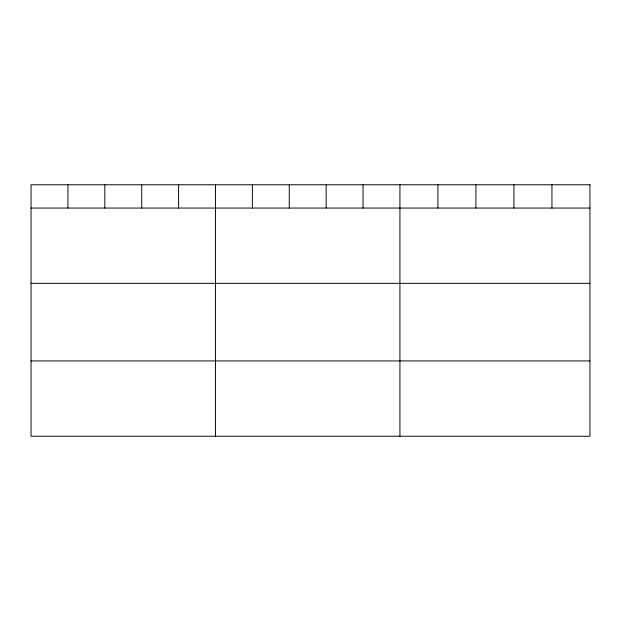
<?xml version="1.0" encoding="UTF-8"?>
<svg xmlns="http://www.w3.org/2000/svg" width="621" height="621" viewBox="0 0 621 621"><rect width="100%" height="100%" fill="white"/><g stroke="black" fill="none" stroke-linecap="round" stroke-linejoin="round"><path stroke-width="0.93" d="M31.05 208.051L589.95 208.051M31.05 283.355L589.95 283.355M31.05 360.933L589.95 360.933M551.945 184.763L551.945 208.051M513.94 184.763L513.94 208.051M475.934 184.763L475.934 208.051M437.929 184.763L437.929 208.051M399.924 184.763L399.924 436.237M363.037 184.763L363.037 208.051M326.149 184.763L326.149 208.051M289.262 184.763L289.262 208.051M252.374 184.763L252.374 208.051M215.487 184.763L215.487 436.237M178.6 184.763L178.6 208.051M141.712 184.763L141.712 208.051M104.825 184.763L104.825 208.051M67.937 184.763L67.937 208.051M589.95 184.763L31.05 184.763L31.05 436.237L589.95 436.237L589.95 184.763"/></g></svg>
